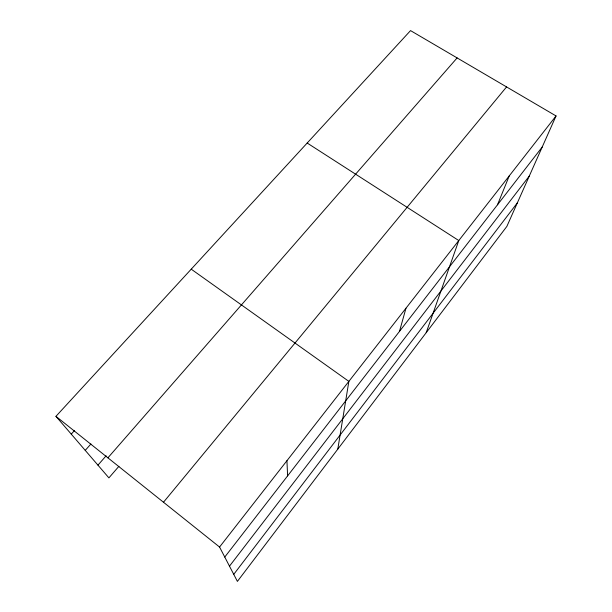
<?xml version="1.0" encoding="UTF-8"?>
<svg xmlns="http://www.w3.org/2000/svg" width="612" height="612" viewBox="0 0 612 612"><rect width="100%" height="100%" fill="white"/><g stroke="black" fill="none" stroke-linecap="round" stroke-linejoin="round"><path stroke-width="0.92" d="M337.801 449.124L348.863 381.383L191.219 269.173M399.498 331.367L405.963 308.226M426.204 332.668L458.786 240.554L307.186 143.032M497.487 204.806L509.222 175.935M556.048 115.943L506.866 226.409L237.395 581.4L219.563 547.036L55.952 416.328L410.537 30.6L556.048 115.943L219.563 547.036M233.746 574.362L517.339 202.878M229.485 566.154L529.288 176.042M224.765 557.058L542.201 147.048M163.496 502.238L506.568 86.919M118.904 466.313L108.905 477.88L55.952 416.328M107.903 457.83L457.118 57.918M97.951 465.143L106.105 455.818M85.244 450.371L90.905 443.991M71.26 434.122L74.434 430.596M286.936 460.714L287.609 475.884"/></g></svg>
